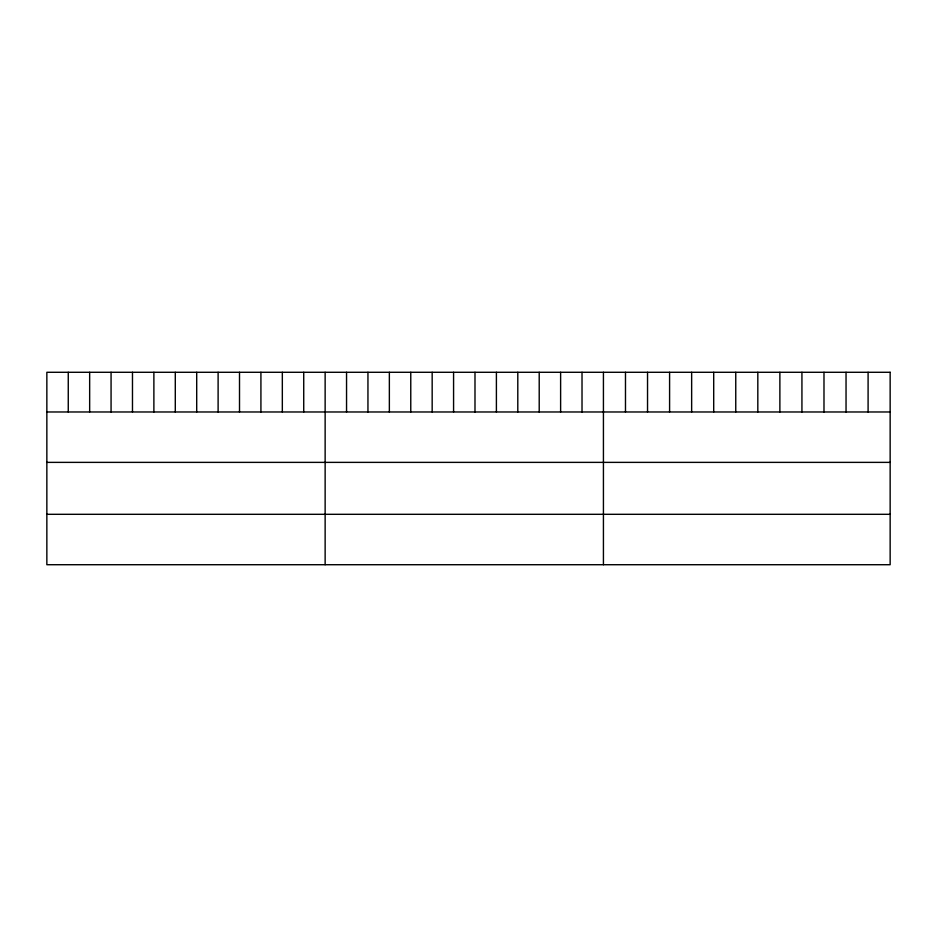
<?xml version="1.0" encoding="UTF-8"?>
<svg xmlns="http://www.w3.org/2000/svg" width="937" height="937" viewBox="0 0 937 937"><rect width="100%" height="100%" fill="white"/><g stroke="black" fill="none" stroke-linecap="round" stroke-linejoin="round"><path stroke-width="1.41" d="M46.85 411.975L890.15 411.975M46.85 462.374L890.15 462.374M46.85 514.308L890.15 514.308M868.095 372.282L868.095 411.975M846.041 372.282L846.041 411.975M823.986 372.282L823.986 411.975M801.931 372.282L801.931 411.975M779.877 372.282L779.877 411.975M757.822 372.282L757.822 411.975M735.756 372.282L735.756 411.975M713.701 372.282L713.701 411.975M691.647 372.282L691.647 411.975M669.592 372.282L669.592 411.975M647.537 372.282L647.537 411.975M625.483 372.282L625.483 411.975M603.428 372.282L603.428 564.718M582.018 372.282L582.018 411.975M560.619 372.282L560.619 411.975M539.208 372.282L539.208 411.975M517.798 372.282L517.798 411.975M496.399 372.282L496.399 411.975M474.989 372.282L474.989 411.975M453.578 372.282L453.578 411.975M432.168 372.282L432.168 411.975M410.769 372.282L410.769 411.975M389.359 372.282L389.359 411.975M367.948 372.282L367.948 411.975M346.549 372.282L346.549 411.975M325.139 372.282L325.139 564.718M303.729 372.282L303.729 411.975M282.33 372.282L282.33 411.975M260.919 372.282L260.919 411.975M239.509 372.282L239.509 411.975M218.11 372.282L218.11 411.975M196.7 372.282L196.7 411.975M175.289 372.282L175.289 411.975M153.879 372.282L153.879 411.975M132.48 372.282L132.48 411.975M111.07 372.282L111.07 411.975M89.659 372.282L89.659 411.975M68.26 372.282L68.26 411.975M890.15 372.282L46.85 372.282L46.85 564.718L890.15 564.718L890.15 372.282"/></g></svg>
